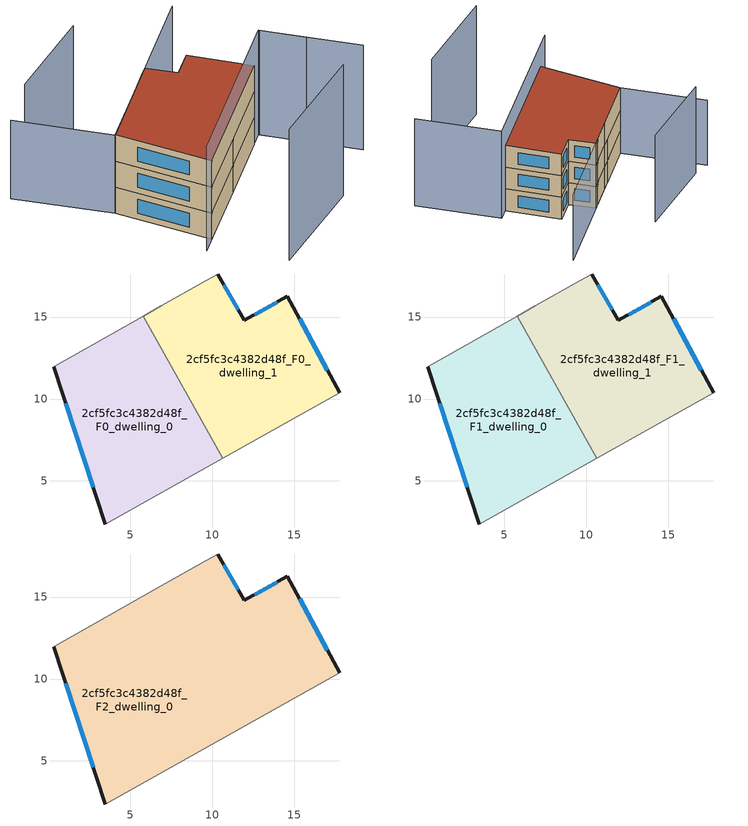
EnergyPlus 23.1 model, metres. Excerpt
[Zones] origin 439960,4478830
2cf5fc3c4382d48f_F0_dwelling_0
 floor ground (EU_floor_Construction): 5.8,15.06 10.66,6.4 3.47,2.38 0.34,11.98 z0
 wall outside (EU_wall_Construction): 0.34,11.98 3.47,2.38 z0:3
 wall adiabatic (EU_wall_Construction): 5.8,15.06 0.34,11.98 / 3.47,2.38 10.66,6.4 z0:3
 wall to 2cf5fc3c4382d48f_F0_dwelling_1 (EU_wall_Construction): 10.66,6.4 5.8,15.06 z0:3
 window (EU_Window_Construction): 1.08,9.73 2.74,4.62 z0.7:2.3
2cf5fc3c4382d48f_F0_dwelling_1
 floor ground (EU_floor_Construction): 14.59,16.26 17.78,10.39 10.66,6.4 5.8,15.06 6.9,15.68 9.61,17.22 10.33,17.63 11.97,14.8 z0
 wall outside (EU_wall_Construction): 17.78,10.39 14.59,16.26 11.97,14.8 10.33,17.63 z0:3
 wall adiabatic (EU_wall_Construction): 10.66,6.4 17.78,10.39 / 10.33,17.63 9.61,17.22 6.9,15.68 5.8,15.06 z0:3
 window (EU_Window_Construction): 11.59,15.46 10.72,16.97 / 13.98,15.92 12.59,15.14 / 17.03,11.76 15.34,14.89 z0.7:2.3
2cf5fc3c4382d48f_F1_dwelling_0
 floor to 2cf5fc3c4382d48f_F0_dwelling_0 (EU_floor_Construction): 5.8,15.06 10.65,6.4 3.47,2.38 0.34,11.98 z3
 wall outside (EU_wall_Construction): 0.34,11.98 3.47,2.38 z3:6
 wall adiabatic (EU_wall_Construction): 5.8,15.06 0.34,11.98 / 3.47,2.38 10.66,6.4 z3:6
 wall to 2cf5fc3c4382d48f_F1_dwelling_1 (EU_wall_Construction): 10.66,6.4 5.8,15.06 z3:6
 window (EU_Window_Construction): 1.08,9.73 2.74,4.62 z3.7:5.3
2cf5fc3c4382d48f_F1_dwelling_1
 floor to 2cf5fc3c4382d48f_F0_dwelling_1 (EU_floor_Construction): 14.59,16.26 17.78,10.39 10.65,6.4 5.8,15.06 6.9,15.68 9.61,17.22 10.33,17.63 11.97,14.8 z3
 wall outside (EU_wall_Construction): 17.78,10.39 14.59,16.26 11.97,14.8 10.33,17.63 z3:6
 wall adiabatic (EU_wall_Construction): 10.66,6.4 17.78,10.39 / 10.33,17.63 9.61,17.22 6.9,15.68 5.8,15.06 z3:6
 window (EU_Window_Construction): 11.59,15.46 10.72,16.97 / 13.98,15.92 12.59,15.14 / 17.03,11.76 15.34,14.89 z3.7:5.3
2cf5fc3c4382d48f_F2_dwelling_0
 floor to 2cf5fc3c4382d48f_F1_dwelling_0 (EU_floor_Construction): 5.8,15.06 10.65,6.4 3.47,2.38 0.34,11.98 z6
 floor to 2cf5fc3c4382d48f_F1_dwelling_1 (EU_floor_Construction): 14.59,16.26 17.78,10.39 10.65,6.4 5.8,15.06 6.9,15.68 9.61,17.22 10.33,17.63 11.97,14.8 z6
 wall outside (EU_wall_Construction): 17.78,10.39 14.59,16.26 11.97,14.8 10.33,17.63 / 0.34,11.98 3.47,2.38 z6:9
 wall adiabatic (EU_wall_Construction): 3.47,2.38 17.78,10.39 / 10.33,17.63 9.61,17.22 6.9,15.68 0.34,11.98 z6:9
 window (EU_Window_Construction): 11.59,15.46 10.72,16.97 / 13.98,15.92 12.59,15.14 / 17.03,11.76 15.34,14.89 / 1.08,9.73 2.74,4.62 z6.7:8.3
 roof outside (EU_roof_Construction): 17.78,10.39 14.59,16.26 11.97,14.8 10.33,17.63 9.61,17.22 6.9,15.68 0.34,11.98 3.47,2.38 z9
shading: 6.01,-5.3 17.31,-1.61 z0:15; 1.74,1.41 19.16,11.16 / 19.16,11.16 24.14,2.26 / 21.42,7.1 19.16,11.15 / 7.67,24.41 -2.57,21.04 z0:12; 19.65,22.88 0.34,11.98 / 0.34,11.98 -4.66,20.84 z0:9
[Building]
EU S2 Campaign: North Axis=0; Terrain=City; Solar Distribution=FullExterior
[Site:Location]
Madrid: Latitude=40.5; Longitude=-3.5; Time Zone=1; Elevation=609
[SizingPeriod:WeatherFileDays]
AnnualSizingPeriod: Begin Month=1; Begin Day of Month=1; End Month=12; End Day of Month=31; Day of Week for Start Day=Monday; Use Weather File Daylight Saving Period=No; Use Weather File Rain and Snow Indicators=No
[MATERIAL]
EU_InternalMass_Material: Roughness=MediumRough; Thickness=0.1; Conductivity=1; Density=1800; Specific Heat=900; Thermal Absorptance=0.9; Solar Absorptance=0.7; Visible Absorptance=0.7
[MATERIAL:NOMASS] Roughness=MediumRough; Thermal Absorptance=0.9; Solar Absorptance=0.7; Visible Absorptance=0.7
Name | Thermal Resistance
EU_wall_NoMass | 0.419739
EU_roof_NoMass | 0.352165
EU_floor_NoMass | 0.608284
[WINDOWMATERIAL:SIMPLEGLAZINGSYSTEM]
EU_Window_SimpleGlazing: UFactor=4.8352; Solar Heat Gain Coefficient=0.85; Visible Transmittance=0.85
[CONSTRUCTION]
EU_wall_Construction: EU_wall_NoMass
EU_roof_Construction: EU_roof_NoMass
EU_floor_Construction: EU_floor_NoMass
EU_InternalMass_Construction: EU_InternalMass_Material
EU_Window_Construction: EU_Window_SimpleGlazing
[ZONE] Type=1; Multiplier=1; Ceiling Height=autocalculate; Floor Area=autocalculate; Part of Total Floor Area=Yes
Name | Volume
2cf5fc3c4382d48f_F0_dwelling_0; 2cf5fc3c4382d48f_F1_dwelling_0 | 215.765
2cf5fc3c4382d48f_F2_dwelling_0 | 431.521
2cf5fc3c4382d48f_F0_dwelling_1 | 215.757
2cf5fc3c4382d48f_F1_dwelling_1 | 215.756
[INTERNALMASS] Construction=EU_InternalMass_Construction
Name | Zone or ZoneList | Surface Area
2cf5fc3c4382d48f_F0_dwelling_0_EU_InternalMass | 2cf5fc3c4382d48f_F0_dwelling_0 | 71.9216
2cf5fc3c4382d48f_F0_dwelling_1_EU_InternalMass | 2cf5fc3c4382d48f_F0_dwelling_1 | 71.9188
2cf5fc3c4382d48f_F1_dwelling_0_EU_InternalMass | 2cf5fc3c4382d48f_F1_dwelling_0 | 71.9216
2cf5fc3c4382d48f_F1_dwelling_1_EU_InternalMass | 2cf5fc3c4382d48f_F1_dwelling_1 | 71.9188
2cf5fc3c4382d48f_F2_dwelling_0_EU_InternalMass | 2cf5fc3c4382d48f_F2_dwelling_0 | 143.841
[OTHEREQUIPMENT] Fuel Type=Electricity; Design Level Calculation Method=Watts/Area; Power per Zone Floor Area=1; Fraction Latent=0; Fraction Radiant=0; Fraction Lost=0; Carbon Dioxide Generation Rate=0; EndUse Subcategory=EU_Step8_InternalGains
Name | Zone or ZoneList or Space or SpaceList | Schedule
EU_Step8_InternalGain_2cf5fc3c4382d48f_F0_dwelling_0_f000 | 2cf5fc3c4382d48f_F0_dwelling_0 | EU_Step8_GainSchedule_2cf5fc3c4382d48f_F0_dwelling_0_f000
EU_Step8_InternalGain_2cf5fc3c4382d48f_F0_dwelling_1_f000 | 2cf5fc3c4382d48f_F0_dwelling_1 | EU_Step8_GainSchedule_2cf5fc3c4382d48f_F0_dwelling_1_f000
EU_Step8_InternalGain_2cf5fc3c4382d48f_F1_dwelling_0_f000 | 2cf5fc3c4382d48f_F1_dwelling_0 | EU_Step8_GainSchedule_2cf5fc3c4382d48f_F1_dwelling_0_f000
EU_Step8_InternalGain_2cf5fc3c4382d48f_F1_dwelling_1_f000 | 2cf5fc3c4382d48f_F1_dwelling_1 | EU_Step8_GainSchedule_2cf5fc3c4382d48f_F1_dwelling_1_f000
EU_Step8_InternalGain_2cf5fc3c4382d48f_F2_dwelling_0_f000 | 2cf5fc3c4382d48f_F2_dwelling_0 | EU_Step8_GainSchedule_2cf5fc3c4382d48f_F2_dwelling_0_f000
[ZONEVENTILATION:DESIGNFLOWRATE] Schedule=EU_AlwaysOn; Design Flow Rate Calculation Method=AirChanges/Hour; Air Changes per Hour=0.703302; Ventilation Type=Natural; Fan Pressure Rise=0; Fan Total Efficiency=1; Constant Term Coefficient=1; Temperature Term Coefficient=0; Velocity Term Coefficient=0; Velocity Squared Term Coefficient=0; Minimum Indoor Temperature=-100; Maximum Indoor Temperature=100; Delta Temperature=-100; Minimum Outdoor Temperature=-100; Maximum Outdoor Temperature=100; Maximum Wind Speed=40
Name | Zone or ZoneList or Space or SpaceList
EU_ConstantAir_2cf5fc3c4382d48f_F0_dwelling_0 | 2cf5fc3c4382d48f_F0_dwelling_0
EU_ConstantAir_2cf5fc3c4382d48f_F0_dwelling_1 | 2cf5fc3c4382d48f_F0_dwelling_1
EU_ConstantAir_2cf5fc3c4382d48f_F1_dwelling_0 | 2cf5fc3c4382d48f_F1_dwelling_0
EU_ConstantAir_2cf5fc3c4382d48f_F1_dwelling_1 | 2cf5fc3c4382d48f_F1_dwelling_1
EU_ConstantAir_2cf5fc3c4382d48f_F2_dwelling_0 | 2cf5fc3c4382d48f_F2_dwelling_0
[HVACTEMPLATE:THERMOSTAT] Constant Heating Setpoint=20; Constant Cooling Setpoint=50
EU_HeatOnly_2cf5fc3c4382d48f_F0_dwelling_0; EU_HeatOnly_2cf5fc3c4382d48f_F0_dwelling_1; EU_HeatOnly_2cf5fc3c4382d48f_F1_dwelling_0; EU_HeatOnly_2cf5fc3c4382d48f_F1_dwelling_1; EU_HeatOnly_2cf5fc3c4382d48f_F2_dwelling_0
[HVACTEMPLATE:ZONE:IDEALLOADSAIRSYSTEM] System Availability Schedule=EU_AlwaysOn; Maximum Heating Supply Air Temperature=50; Minimum Cooling Supply Air Temperature=13; Maximum Heating Supply Air Humidity Ratio=0.0156; Minimum Cooling Supply Air Humidity Ratio=0.0077; Heating Limit=NoLimit; Cooling Limit=NoLimit; Heating Availability Schedule=EU_AlwaysOn; Cooling Availability Schedule=EU_CoolingOff; Dehumidification Control Type=ConstantSensibleHeatRatio; Cooling Sensible Heat Ratio=0.7; Dehumidification Setpoint=60; Humidification Control Type=None; Humidification Setpoint=30; Outdoor Air Method=None; Outdoor Air Flow Rate per Person=0.00944; Outdoor Air Flow Rate per Zone Floor Area=0; Outdoor Air Flow Rate per Zone=0; Demand Controlled Ventilation Type=None; Outdoor Air Economizer Type=NoEconomizer; Heat Recovery Type=None; Sensible Heat Recovery Effectiveness=0.7; Latent Heat Recovery Effectiveness=0.65
Name | Template Thermostat
2cf5fc3c4382d48f_F0_dwelling_0 | EU_HeatOnly_2cf5fc3c4382d48f_F0_dwelling_0
2cf5fc3c4382d48f_F0_dwelling_1 | EU_HeatOnly_2cf5fc3c4382d48f_F0_dwelling_1
2cf5fc3c4382d48f_F1_dwelling_0 | EU_HeatOnly_2cf5fc3c4382d48f_F1_dwelling_0
2cf5fc3c4382d48f_F1_dwelling_1 | EU_HeatOnly_2cf5fc3c4382d48f_F1_dwelling_1
2cf5fc3c4382d48f_F2_dwelling_0 | EU_HeatOnly_2cf5fc3c4382d48f_F2_dwelling_0
[SIZING:ZONE] Zone Cooling Design Supply Air Temperature Input Method=SupplyAirTemperature; Zone Cooling Design Supply Air Temperature=13; Zone Heating Design Supply Air Temperature Input Method=SupplyAirTemperature; Zone Heating Design Supply Air Temperature=50; Zone Cooling Design Supply Air Humidity Ratio=0.008; Zone Heating Design Supply Air Humidity Ratio=0.008; Cooling Design Air Flow Method=DesignDay; Cooling Design Air Flow Rate=0; Cooling Minimum Air Flow per Zone Floor Area=0.000762; Cooling Minimum Air Flow=0; Cooling Minimum Air Flow Fraction=0.2; Heating Design Air Flow Method=DesignDay; Heating Design Air Flow Rate=0; Heating Maximum Air Flow per Zone Floor Area=0.002032; Heating Maximum Air Flow=0.141576; Heating Maximum Air Flow Fraction=0.3; Account for Dedicated Outdoor Air System=No; Dedicated Outdoor Air System Control Strategy=NeutralSupplyAir; Dedicated Outdoor Air Low Setpoint Temperature for Design=autosize; Dedicated Outdoor Air High Setpoint Temperature for Design=autosize; Zone Load Sizing Method=Sensible Load Only No Latent Load; Zone Latent Cooling Design Supply Air Humidity Ratio Input Method=HumidityRatioDifference; Zone Cooling Design Supply Air Humidity Ratio Difference=0.005; Zone Latent Heating Design Supply Air Humidity Ratio Input Method=HumidityRatioDifference; Zone Humidification Design Supply Air Humidity Ratio Difference=0.005
2cf5fc3c4382d48f_F0_dwelling_0; 2cf5fc3c4382d48f_F0_dwelling_1; 2cf5fc3c4382d48f_F1_dwelling_0; 2cf5fc3c4382d48f_F1_dwelling_1; 2cf5fc3c4382d48f_F2_dwelling_0
[SCHEDULE:CONSTANT]
Name | Hourly Value
EU_AlwaysOn | 1
EU_CoolingOff | 0
[SCHEDULE:FILE] Column Number=1; Rows to Skip at Top=0; Number of Hours of Data=8760; Column Separator=Comma; Interpolate to Timestep=No; Minutes per Item=60; Adjust Schedule for Daylight Savings=Yes
Name | File
EU_Step8_GainSchedule_2cf5fc3c4382d48f_F0_dwelling_0_f000 | ../../schedules/2cf5fc3c4382d48f/2cf5fc3c4382d48f_F0_dwelling_0_f000_gain.csv
EU_Step8_GainSchedule_2cf5fc3c4382d48f_F0_dwelling_1_f000 | ../../schedules/2cf5fc3c4382d48f/2cf5fc3c4382d48f_F0_dwelling_1_f000_gain.csv
EU_Step8_GainSchedule_2cf5fc3c4382d48f_F1_dwelling_0_f000 | ../../schedules/2cf5fc3c4382d48f/2cf5fc3c4382d48f_F1_dwelling_0_f000_gain.csv
EU_Step8_GainSchedule_2cf5fc3c4382d48f_F1_dwelling_1_f000 | ../../schedules/2cf5fc3c4382d48f/2cf5fc3c4382d48f_F1_dwelling_1_f000_gain.csv
EU_Step8_GainSchedule_2cf5fc3c4382d48f_F2_dwelling_0_f000 | ../../schedules/2cf5fc3c4382d48f/2cf5fc3c4382d48f_F2_dwelling_0_f000_gain.csv
